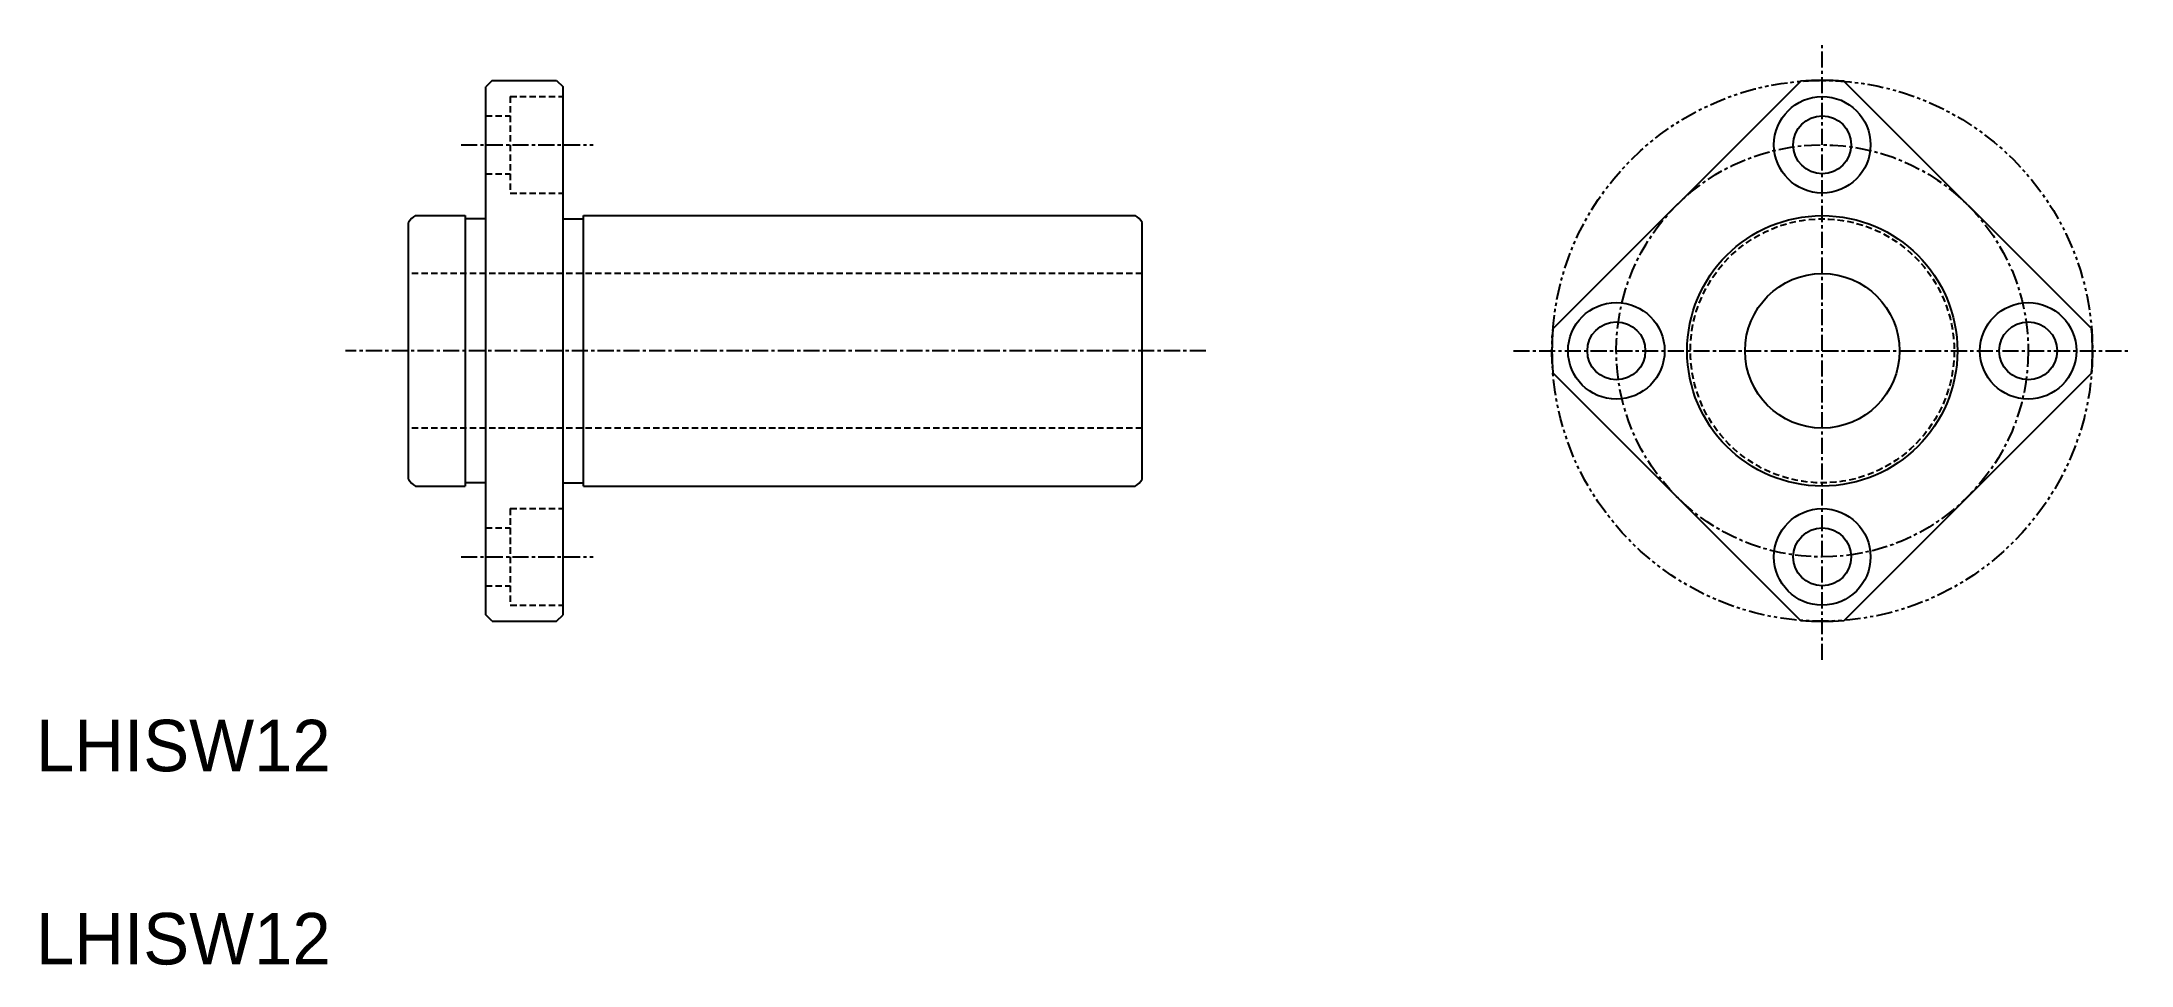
# Model space of a CAD drawing. Extents: x 169 to 331, y 130 to 202.
import ezdxf

# ---------------------------------------------------------------- set-up
doc = ezdxf.new("R2010")
doc.units = 0
for name, pattern in [('CENTER', [2, 1.25, -0.25, 0.25, -0.25]), ('DASHED', [0.75, 0.5, -0.25]), ('PHANTOM', [2.5, 1.25, -0.25, 0.25, -0.25, 0.25, -0.25])]:
    doc.linetypes.add(name, pattern=pattern)
doc.layers.get('0').update_dxf_attribs({"linetype": 'CONTINUOUS'})
doc.layers.add('CENTER', color=1, linetype='CENTER')

msp = doc.modelspace()

# ---------------------------------------------------------------- linework, layer by layer
at = {"color": 7, "linetype": 'CONTINUOUS'}
for p, q in [((203.67, 198.74), (203.17, 198.24)), ((203.17, 157.24), (203.17, 198.24)), ((203.67, 198.74), (208.67, 198.74)), ((208.67, 198.74), (209.17, 198.24)), ((209.17, 157.24), (209.17, 198.24)), ((305.32, 198.67), (286.08, 179.44)), ((327.95, 179.44), (308.71, 198.67)), ((197.17, 167.78), (197.17, 187.7)), ((197.72, 188.24), (201.57, 188.24)), ((201.57, 188.24), (201.57, 167.24)), ((203.17, 187.99), (201.57, 187.99)), ((209.17, 187.99), (210.77, 187.99)), ((210.77, 167.24), (210.77, 188.24)), ((210.77, 188.24), (253.63, 188.24)), ((254.17, 167.78), (254.17, 187.7)), ((305.32, 156.81), (286.08, 176.04)), ((327.95, 176.04), (308.71, 156.81)), ((197.72, 167.24), (201.57, 167.24)), ((203.17, 167.49), (201.57, 167.49)), ((209.17, 167.49), (210.77, 167.49)), ((210.77, 167.24), (253.63, 167.24)), ((203.67, 156.74), (203.17, 157.24)), ((203.67, 156.74), (208.67, 156.74)), ((208.67, 156.74), (209.17, 157.24))]:
    msp.add_line(p, q, dxfattribs=at)
at = {"color": 3, "linetype": 'DASHED'}
for p, q in [((205.07, 197.49), (205.07, 189.99)), ((205.07, 197.49), (209.17, 197.49)), ((203.17, 195.99), (205.07, 195.99)), ((203.17, 191.49), (205.07, 191.49)), ((205.07, 189.99), (209.17, 189.99)), ((254.17, 183.74), (197.17, 183.74)), ((254.17, 171.74), (197.17, 171.74)), ((203.17, 163.99), (205.07, 163.99)), ((205.07, 165.49), (205.07, 157.99)), ((205.07, 165.49), (209.17, 165.49)), ((203.17, 159.49), (205.07, 159.49)), ((205.07, 157.99), (209.17, 157.99))]:
    msp.add_line(p, q, dxfattribs=at)
at = {"color": 3, "linetype": 'PHANTOM'}
msp.add_circle((307.01, 177.74), 21, dxfattribs=at)
at = {"color": 7, "linetype": 'CONTINUOUS'}
for centre, radius in [((307.01, 193.74), 3.75), ((307.01, 193.74), 2.25), ((307.01, 177.74), 10.5), ((307.01, 177.74), 6), ((291.01, 177.74), 3.75), ((323.01, 177.74), 3.75), ((291.01, 177.74), 2.25), ((323.01, 177.74), 2.25), ((307.01, 161.74), 3.75), ((307.01, 161.74), 2.25)]:
    msp.add_circle(centre, radius, dxfattribs=at)
at = {"color": 3, "linetype": 'DASHED'}
msp.add_circle((307.01, 177.74), 10.25, dxfattribs=at)
at = {"color": 7, "linetype": 'CONTINUOUS'}
for centre, radius, start, end in [((307.01, 177.74), 21, 85.3676, 94.6324), ((198.32, 187.09), 1.3, 117.7958, 152.2042), ((253.02, 187.09), 1.3, 27.7958, 62.2042), ((307.01, 177.74), 21, 175.3676, 184.6324), ((307.01, 177.74), 21, 355.3676, 4.6324), ((198.32, 168.39), 1.3, 207.7958, 242.2042), ((253.02, 168.39), 1.3, 297.7958, 332.2042), ((307.01, 177.74), 21, 265.3676, 274.6324)]:
    msp.add_arc(centre, radius, start, end, dxfattribs=at)
at = {"layer": 'CENTER', "color": 1, "linetype": 'CENTER'}
for p, q in [((307.01, 153.74), (307.01, 201.74)), ((201.25, 193.74), (211.52, 193.74)), ((259.11, 177.74), (192.27, 177.74)), ((283.01, 177.74), (331.01, 177.74)), ((201.25, 161.74), (211.52, 161.74))]:
    msp.add_line(p, q, dxfattribs=at)
msp.add_circle((307.01, 177.74), 16, dxfattribs=at)

# ---------------------------------------------------------------- texts
at = {"color": 7, "linetype": 'CONTINUOUS'}
for p in [(168.23, 145.09), (168.23, 130.09)]:
    msp.add_text('LHISW12', height=4, dxfattribs=at).set_placement(p)

doc.saveas('drawing.dxf')
